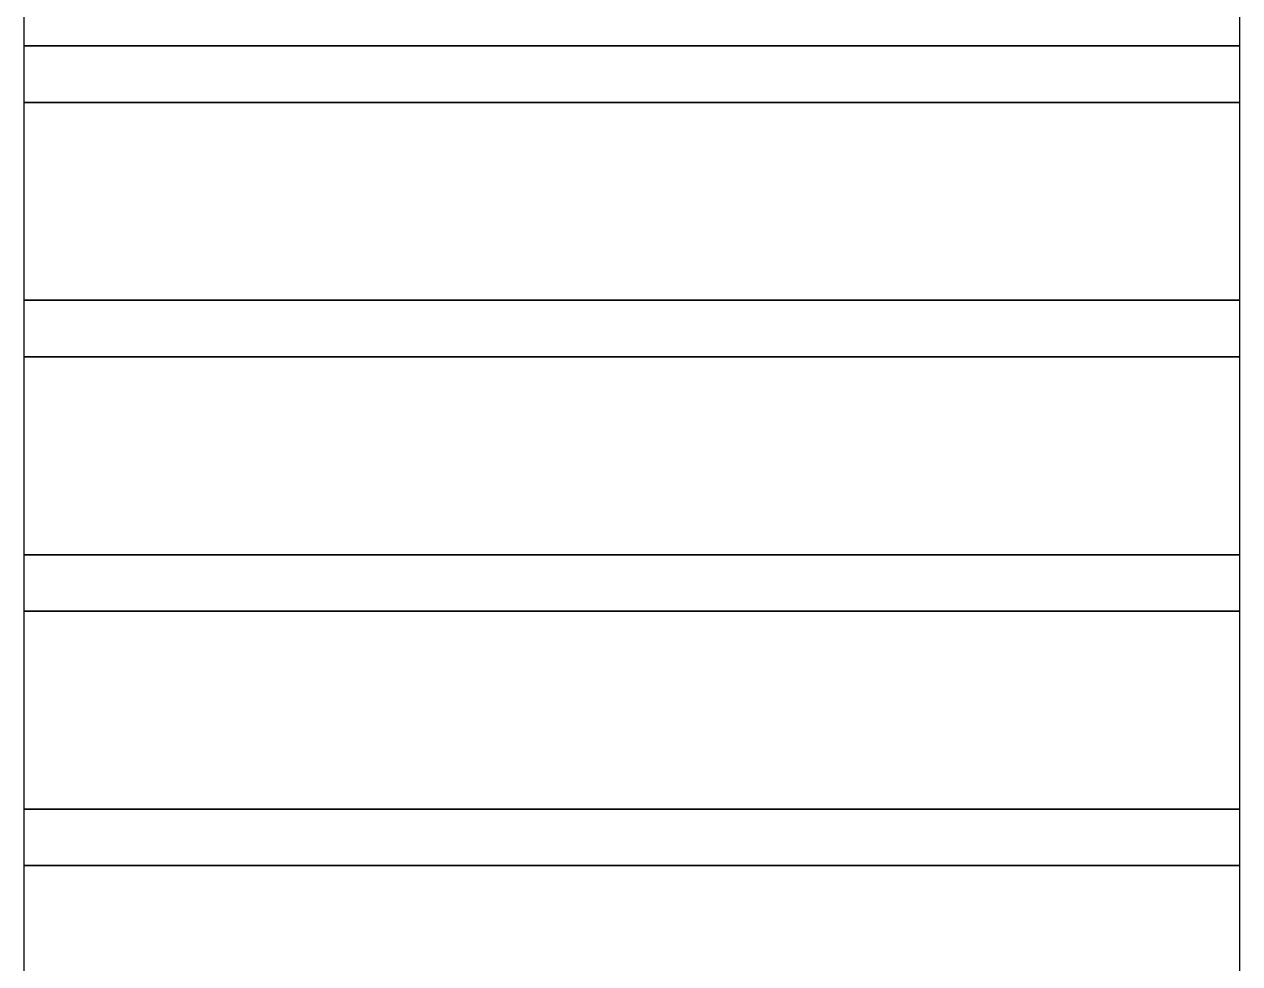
# Model space of a CAD drawing. Header units: millimetres. Extents: x 183355 to 194386, y -190559 to -183233.
# Drawn here: x 186102.2 to 186317.2, y -186574.2 to -186408.1 of the extents above; entities that cross this region are included whole.
import ezdxf

# ---------------------------------------------------------------- set-up
doc = ezdxf.new("R2010")
doc.units = ezdxf.units.MM
doc.header["$LTSCALE"] = 13
doc.layers.add('1', color=4, linetype='Continuous')
doc.layers.add('标注、文本', color=3, linetype='Continuous', lineweight=25)

# ---------------------------------------------------------------- blocks, each defined once
blk = doc.blocks.new('A$C43ED4F5E')
at = {"layer": '1', "ltscale": 5}
for p, q in [((1375, 33.71), (1375, 948.71)), ((1375, 33.71), (1375, 948.71)), ((1160, 103.71), (1160, 923.71)), ((1160, 103.71), (1160, 923.71)), ((1375, 788.71), (1160, 788.71)), ((1375, 788.71), (1160, 788.71)), ((1375, 788.71), (1160, 788.71)), ((1375, 788.71), (1160, 788.71)), ((1160, 788.71), (1375, 788.71)), ((1160, 788.71), (1375, 788.71)), ((1375, 788.71), (1160, 788.71)), ((1375, 788.71), (1160, 788.71)), ((1375, 788.71), (1160, 788.71)), ((1375, 788.71), (1160, 788.71)), ((1160, 788.71), (1375, 788.71)), ((1160, 788.71), (1375, 788.71)), ((1375, 788.71), (1160, 788.71)), ((1375, 788.71), (1160, 788.71)), ((1375, 788.71), (1160, 788.71)), ((1375, 788.71), (1160, 788.71)), ((1160, 788.71), (1375, 788.71)), ((1160, 788.71), (1375, 788.71)), ((1375, 788.71), (1160, 788.71)), ((1375, 788.71), (1160, 788.71)), ((1375, 788.71), (1160, 788.71)), ((1375, 788.71), (1160, 788.71)), ((1160, 788.71), (1375, 788.71)), ((1160, 788.71), (1375, 788.71)), ((1375, 788.71), (1160, 788.71)), ((1375, 788.71), (1160, 788.71)), ((1375, 788.71), (1160, 788.71)), ((1375, 788.71), (1160, 788.71)), ((1160, 788.71), (1375, 788.71)), ((1160, 788.71), (1375, 788.71)), ((1375, 788.71), (1160, 788.71)), ((1375, 788.71), (1160, 788.71)), ((1375, 788.71), (1160, 788.71)), ((1375, 788.71), (1160, 788.71)), ((1160, 788.71), (1375, 788.71)), ((1160, 788.71), (1375, 788.71)), ((1375, 788.71), (1160, 788.71)), ((1375, 788.71), (1160, 788.71)), ((1375, 788.71), (1160, 788.71)), ((1375, 788.71), (1160, 788.71)), ((1160, 788.71), (1375, 788.71)), ((1160, 788.71), (1375, 788.71)), ((1375, 788.71), (1160, 788.71)), ((1375, 788.71), (1160, 788.71)), ((1375, 788.71), (1160, 788.71)), ((1375, 788.71), (1160, 788.71)), ((1160, 788.71), (1375, 788.71)), ((1160, 788.71), (1375, 788.71)), ((1375, 778.71), (1160, 778.71)), ((1375, 778.71), (1160, 778.71)), ((1375, 778.71), (1160, 778.71)), ((1375, 778.71), (1160, 778.71)), ((1160, 778.71), (1375, 778.71)), ((1375, 778.71), (1160, 778.71)), ((1375, 778.71), (1160, 778.71)), ((1375, 778.71), (1160, 778.71)), ((1375, 778.71), (1160, 778.71)), ((1160, 778.71), (1375, 778.71)), ((1375, 778.71), (1160, 778.71)), ((1375, 778.71), (1160, 778.71)), ((1375, 778.71), (1160, 778.71)), ((1375, 778.71), (1160, 778.71)), ((1160, 778.71), (1375, 778.71)), ((1375, 778.71), (1160, 778.71)), ((1375, 778.71), (1160, 778.71)), ((1375, 778.71), (1160, 778.71)), ((1375, 778.71), (1160, 778.71)), ((1160, 778.71), (1375, 778.71)), ((1375, 778.71), (1160, 778.71)), ((1375, 778.71), (1160, 778.71)), ((1375, 778.71), (1160, 778.71)), ((1375, 778.71), (1160, 778.71)), ((1160, 778.71), (1375, 778.71)), ((1375, 778.71), (1160, 778.71)), ((1375, 778.71), (1160, 778.71)), ((1375, 778.71), (1160, 778.71)), ((1375, 778.71), (1160, 778.71)), ((1160, 778.71), (1375, 778.71)), ((1375, 778.71), (1160, 778.71)), ((1375, 778.71), (1160, 778.71)), ((1375, 778.71), (1160, 778.71)), ((1375, 778.71), (1160, 778.71)), ((1160, 778.71), (1375, 778.71)), ((1375, 778.71), (1160, 778.71)), ((1375, 778.71), (1160, 778.71)), ((1375, 778.71), (1160, 778.71)), ((1375, 778.71), (1160, 778.71)), ((1160, 778.71), (1375, 778.71)), ((1375, 743.71), (1160, 743.71)), ((1375, 743.71), (1160, 743.71)), ((1375, 743.71), (1160, 743.71)), ((1375, 743.71), (1160, 743.71)), ((1160, 743.71), (1375, 743.71)), ((1160, 743.71), (1375, 743.71)), ((1375, 743.71), (1160, 743.71)), ((1375, 743.71), (1160, 743.71)), ((1375, 743.71), (1160, 743.71)), ((1375, 743.71), (1160, 743.71)), ((1160, 743.71), (1375, 743.71)), ((1160, 743.71), (1375, 743.71)), ((1375, 743.71), (1160, 743.71)), ((1375, 743.71), (1160, 743.71)), ((1375, 743.71), (1160, 743.71)), ((1375, 743.71), (1160, 743.71)), ((1160, 743.71), (1375, 743.71)), ((1160, 743.71), (1375, 743.71)), ((1375, 743.71), (1160, 743.71)), ((1375, 743.71), (1160, 743.71)), ((1375, 743.71), (1160, 743.71)), ((1375, 743.71), (1160, 743.71)), ((1160, 743.71), (1375, 743.71)), ((1160, 743.71), (1375, 743.71)), ((1375, 733.71), (1160, 733.71)), ((1375, 733.71), (1160, 733.71)), ((1375, 733.71), (1160, 733.71)), ((1375, 733.71), (1160, 733.71)), ((1160, 733.71), (1375, 733.71)), ((1375, 733.71), (1160, 733.71)), ((1375, 733.71), (1160, 733.71)), ((1375, 733.71), (1160, 733.71)), ((1375, 733.71), (1160, 733.71)), ((1160, 733.71), (1375, 733.71)), ((1375, 733.71), (1160, 733.71)), ((1375, 733.71), (1160, 733.71)), ((1375, 733.71), (1160, 733.71)), ((1375, 733.71), (1160, 733.71)), ((1160, 733.71), (1375, 733.71)), ((1375, 733.71), (1160, 733.71)), ((1375, 733.71), (1160, 733.71)), ((1375, 733.71), (1160, 733.71)), ((1375, 733.71), (1160, 733.71)), ((1160, 733.71), (1375, 733.71)), ((1375, 698.71), (1160, 698.71)), ((1375, 698.71), (1160, 698.71)), ((1375, 698.71), (1160, 698.71)), ((1375, 698.71), (1160, 698.71)), ((1160, 698.71), (1375, 698.71)), ((1160, 698.71), (1375, 698.71)), ((1375, 698.71), (1160, 698.71)), ((1375, 698.71), (1160, 698.71)), ((1375, 698.71), (1160, 698.71)), ((1375, 698.71), (1160, 698.71)), ((1160, 698.71), (1375, 698.71)), ((1160, 698.71), (1375, 698.71)), ((1375, 698.71), (1160, 698.71)), ((1375, 698.71), (1160, 698.71)), ((1375, 698.71), (1160, 698.71)), ((1375, 698.71), (1160, 698.71)), ((1160, 698.71), (1375, 698.71)), ((1160, 698.71), (1375, 698.71)), ((1375, 698.71), (1160, 698.71)), ((1375, 698.71), (1160, 698.71)), ((1375, 698.71), (1160, 698.71)), ((1375, 698.71), (1160, 698.71)), ((1160, 698.71), (1375, 698.71)), ((1160, 698.71), (1375, 698.71)), ((1375, 688.71), (1160, 688.71)), ((1375, 688.71), (1160, 688.71)), ((1375, 688.71), (1160, 688.71)), ((1375, 688.71), (1160, 688.71)), ((1160, 688.71), (1375, 688.71)), ((1375, 688.71), (1160, 688.71)), ((1375, 688.71), (1160, 688.71)), ((1375, 688.71), (1160, 688.71)), ((1375, 688.71), (1160, 688.71)), ((1160, 688.71), (1375, 688.71)), ((1375, 688.71), (1160, 688.71)), ((1375, 688.71), (1160, 688.71)), ((1375, 688.71), (1160, 688.71)), ((1375, 688.71), (1160, 688.71)), ((1160, 688.71), (1375, 688.71)), ((1375, 688.71), (1160, 688.71)), ((1375, 688.71), (1160, 688.71)), ((1375, 688.71), (1160, 688.71)), ((1375, 688.71), (1160, 688.71)), ((1160, 688.71), (1375, 688.71)), ((1375, 653.71), (1160, 653.71)), ((1375, 653.71), (1160, 653.71)), ((1375, 653.71), (1160, 653.71)), ((1375, 653.71), (1160, 653.71)), ((1160, 653.71), (1375, 653.71)), ((1160, 653.71), (1375, 653.71)), ((1375, 653.71), (1160, 653.71)), ((1375, 653.71), (1160, 653.71)), ((1375, 653.71), (1160, 653.71)), ((1375, 653.71), (1160, 653.71)), ((1160, 653.71), (1375, 653.71)), ((1160, 653.71), (1375, 653.71)), ((1375, 653.71), (1160, 653.71)), ((1375, 653.71), (1160, 653.71)), ((1375, 653.71), (1160, 653.71)), ((1375, 653.71), (1160, 653.71)), ((1160, 653.71), (1375, 653.71)), ((1160, 653.71), (1375, 653.71)), ((1375, 653.71), (1160, 653.71)), ((1375, 653.71), (1160, 653.71)), ((1375, 653.71), (1160, 653.71)), ((1375, 653.71), (1160, 653.71)), ((1160, 653.71), (1375, 653.71)), ((1160, 653.71), (1375, 653.71)), ((1375, 643.71), (1160, 643.71)), ((1375, 643.71), (1160, 643.71)), ((1375, 643.71), (1160, 643.71)), ((1375, 643.71), (1160, 643.71)), ((1160, 643.71), (1375, 643.71)), ((1375, 643.71), (1160, 643.71)), ((1375, 643.71), (1160, 643.71)), ((1375, 643.71), (1160, 643.71)), ((1375, 643.71), (1160, 643.71)), ((1160, 643.71), (1375, 643.71)), ((1375, 643.71), (1160, 643.71)), ((1375, 643.71), (1160, 643.71)), ((1375, 643.71), (1160, 643.71)), ((1375, 643.71), (1160, 643.71)), ((1160, 643.71), (1375, 643.71)), ((1375, 643.71), (1160, 643.71)), ((1375, 643.71), (1160, 643.71)), ((1375, 643.71), (1160, 643.71)), ((1375, 643.71), (1160, 643.71)), ((1160, 643.71), (1375, 643.71))]:
    blk.add_line(p, q, dxfattribs=at)
at = {"layer": '标注、文本', "color": 4, "lineweight": 30}
for p, q in [((1375, 33.71), (1375, 948.71)), ((1375, 33.71), (1375, 948.71)), ((1160, 103.71), (1160, 923.71)), ((1160, 103.71), (1160, 923.71)), ((1375, 788.71), (1160, 788.71)), ((1375, 788.71), (1160, 788.71)), ((1375, 788.71), (1160, 788.71)), ((1375, 788.71), (1160, 788.71)), ((1160, 788.71), (1375, 788.71)), ((1160, 788.71), (1375, 788.71)), ((1375, 788.71), (1160, 788.71)), ((1375, 788.71), (1160, 788.71)), ((1375, 788.71), (1160, 788.71)), ((1375, 788.71), (1160, 788.71)), ((1160, 788.71), (1375, 788.71)), ((1160, 788.71), (1375, 788.71)), ((1375, 788.71), (1160, 788.71)), ((1375, 788.71), (1160, 788.71)), ((1375, 788.71), (1160, 788.71)), ((1375, 788.71), (1160, 788.71)), ((1160, 788.71), (1375, 788.71)), ((1160, 788.71), (1375, 788.71)), ((1375, 788.71), (1160, 788.71)), ((1375, 788.71), (1160, 788.71)), ((1375, 788.71), (1160, 788.71)), ((1375, 788.71), (1160, 788.71)), ((1160, 788.71), (1375, 788.71)), ((1160, 788.71), (1375, 788.71)), ((1375, 788.71), (1160, 788.71)), ((1375, 788.71), (1160, 788.71)), ((1375, 788.71), (1160, 788.71)), ((1375, 788.71), (1160, 788.71)), ((1160, 788.71), (1375, 788.71)), ((1160, 788.71), (1375, 788.71)), ((1375, 788.71), (1160, 788.71)), ((1375, 788.71), (1160, 788.71)), ((1375, 788.71), (1160, 788.71)), ((1375, 788.71), (1160, 788.71)), ((1160, 788.71), (1375, 788.71)), ((1160, 788.71), (1375, 788.71)), ((1375, 788.71), (1160, 788.71)), ((1375, 788.71), (1160, 788.71)), ((1375, 788.71), (1160, 788.71)), ((1375, 788.71), (1160, 788.71)), ((1160, 788.71), (1375, 788.71)), ((1160, 788.71), (1375, 788.71)), ((1375, 788.71), (1160, 788.71)), ((1375, 788.71), (1160, 788.71)), ((1375, 788.71), (1160, 788.71)), ((1375, 788.71), (1160, 788.71)), ((1160, 788.71), (1375, 788.71)), ((1160, 788.71), (1375, 788.71)), ((1375, 778.71), (1160, 778.71)), ((1375, 778.71), (1160, 778.71)), ((1375, 778.71), (1160, 778.71)), ((1375, 778.71), (1160, 778.71)), ((1160, 778.71), (1375, 778.71)), ((1375, 778.71), (1160, 778.71)), ((1375, 778.71), (1160, 778.71)), ((1375, 778.71), (1160, 778.71)), ((1375, 778.71), (1160, 778.71)), ((1160, 778.71), (1375, 778.71)), ((1375, 778.71), (1160, 778.71)), ((1375, 778.71), (1160, 778.71)), ((1375, 778.71), (1160, 778.71)), ((1375, 778.71), (1160, 778.71)), ((1160, 778.71), (1375, 778.71)), ((1375, 778.71), (1160, 778.71)), ((1375, 778.71), (1160, 778.71)), ((1375, 778.71), (1160, 778.71)), ((1375, 778.71), (1160, 778.71)), ((1160, 778.71), (1375, 778.71)), ((1375, 778.71), (1160, 778.71)), ((1375, 778.71), (1160, 778.71)), ((1375, 778.71), (1160, 778.71)), ((1375, 778.71), (1160, 778.71)), ((1160, 778.71), (1375, 778.71)), ((1375, 778.71), (1160, 778.71)), ((1375, 778.71), (1160, 778.71)), ((1375, 778.71), (1160, 778.71)), ((1375, 778.71), (1160, 778.71)), ((1160, 778.71), (1375, 778.71)), ((1375, 778.71), (1160, 778.71)), ((1375, 778.71), (1160, 778.71)), ((1375, 778.71), (1160, 778.71)), ((1375, 778.71), (1160, 778.71)), ((1160, 778.71), (1375, 778.71)), ((1375, 778.71), (1160, 778.71)), ((1375, 778.71), (1160, 778.71)), ((1375, 778.71), (1160, 778.71)), ((1375, 778.71), (1160, 778.71)), ((1160, 778.71), (1375, 778.71)), ((1375, 743.71), (1160, 743.71)), ((1375, 743.71), (1160, 743.71)), ((1375, 743.71), (1160, 743.71)), ((1375, 743.71), (1160, 743.71)), ((1160, 743.71), (1375, 743.71)), ((1160, 743.71), (1375, 743.71)), ((1375, 743.71), (1160, 743.71)), ((1375, 743.71), (1160, 743.71)), ((1375, 743.71), (1160, 743.71)), ((1375, 743.71), (1160, 743.71)), ((1160, 743.71), (1375, 743.71)), ((1160, 743.71), (1375, 743.71)), ((1375, 743.71), (1160, 743.71)), ((1375, 743.71), (1160, 743.71)), ((1375, 743.71), (1160, 743.71)), ((1375, 743.71), (1160, 743.71)), ((1160, 743.71), (1375, 743.71)), ((1160, 743.71), (1375, 743.71)), ((1375, 743.71), (1160, 743.71)), ((1375, 743.71), (1160, 743.71)), ((1375, 743.71), (1160, 743.71)), ((1375, 743.71), (1160, 743.71)), ((1160, 743.71), (1375, 743.71)), ((1160, 743.71), (1375, 743.71)), ((1375, 733.71), (1160, 733.71)), ((1375, 733.71), (1160, 733.71)), ((1375, 733.71), (1160, 733.71)), ((1375, 733.71), (1160, 733.71)), ((1160, 733.71), (1375, 733.71)), ((1375, 733.71), (1160, 733.71)), ((1375, 733.71), (1160, 733.71)), ((1375, 733.71), (1160, 733.71)), ((1375, 733.71), (1160, 733.71)), ((1160, 733.71), (1375, 733.71)), ((1375, 733.71), (1160, 733.71)), ((1375, 733.71), (1160, 733.71)), ((1375, 733.71), (1160, 733.71)), ((1375, 733.71), (1160, 733.71)), ((1160, 733.71), (1375, 733.71)), ((1375, 733.71), (1160, 733.71)), ((1375, 733.71), (1160, 733.71)), ((1375, 733.71), (1160, 733.71)), ((1375, 733.71), (1160, 733.71)), ((1160, 733.71), (1375, 733.71)), ((1375, 698.71), (1160, 698.71)), ((1375, 698.71), (1160, 698.71)), ((1375, 698.71), (1160, 698.71)), ((1375, 698.71), (1160, 698.71)), ((1160, 698.71), (1375, 698.71)), ((1160, 698.71), (1375, 698.71)), ((1375, 698.71), (1160, 698.71)), ((1375, 698.71), (1160, 698.71)), ((1375, 698.71), (1160, 698.71)), ((1375, 698.71), (1160, 698.71)), ((1160, 698.71), (1375, 698.71)), ((1160, 698.71), (1375, 698.71)), ((1375, 698.71), (1160, 698.71)), ((1375, 698.71), (1160, 698.71)), ((1375, 698.71), (1160, 698.71)), ((1375, 698.71), (1160, 698.71)), ((1160, 698.71), (1375, 698.71)), ((1160, 698.71), (1375, 698.71)), ((1375, 698.71), (1160, 698.71)), ((1375, 698.71), (1160, 698.71)), ((1375, 698.71), (1160, 698.71)), ((1375, 698.71), (1160, 698.71)), ((1160, 698.71), (1375, 698.71)), ((1160, 698.71), (1375, 698.71)), ((1375, 688.71), (1160, 688.71)), ((1375, 688.71), (1160, 688.71)), ((1375, 688.71), (1160, 688.71)), ((1375, 688.71), (1160, 688.71)), ((1160, 688.71), (1375, 688.71)), ((1375, 688.71), (1160, 688.71)), ((1375, 688.71), (1160, 688.71)), ((1375, 688.71), (1160, 688.71)), ((1375, 688.71), (1160, 688.71)), ((1160, 688.71), (1375, 688.71)), ((1375, 688.71), (1160, 688.71)), ((1375, 688.71), (1160, 688.71)), ((1375, 688.71), (1160, 688.71)), ((1375, 688.71), (1160, 688.71)), ((1160, 688.71), (1375, 688.71)), ((1375, 688.71), (1160, 688.71)), ((1375, 688.71), (1160, 688.71)), ((1375, 688.71), (1160, 688.71)), ((1375, 688.71), (1160, 688.71)), ((1160, 688.71), (1375, 688.71)), ((1375, 653.71), (1160, 653.71)), ((1375, 653.71), (1160, 653.71)), ((1375, 653.71), (1160, 653.71)), ((1375, 653.71), (1160, 653.71)), ((1160, 653.71), (1375, 653.71)), ((1160, 653.71), (1375, 653.71)), ((1375, 653.71), (1160, 653.71)), ((1375, 653.71), (1160, 653.71)), ((1375, 653.71), (1160, 653.71)), ((1375, 653.71), (1160, 653.71)), ((1160, 653.71), (1375, 653.71)), ((1160, 653.71), (1375, 653.71)), ((1375, 653.71), (1160, 653.71)), ((1375, 653.71), (1160, 653.71)), ((1375, 653.71), (1160, 653.71)), ((1375, 653.71), (1160, 653.71)), ((1160, 653.71), (1375, 653.71)), ((1160, 653.71), (1375, 653.71)), ((1375, 653.71), (1160, 653.71)), ((1375, 653.71), (1160, 653.71)), ((1375, 653.71), (1160, 653.71)), ((1375, 653.71), (1160, 653.71)), ((1160, 653.71), (1375, 653.71)), ((1160, 653.71), (1375, 653.71)), ((1375, 643.71), (1160, 643.71)), ((1375, 643.71), (1160, 643.71)), ((1375, 643.71), (1160, 643.71)), ((1375, 643.71), (1160, 643.71)), ((1160, 643.71), (1375, 643.71)), ((1375, 643.71), (1160, 643.71)), ((1375, 643.71), (1160, 643.71)), ((1375, 643.71), (1160, 643.71)), ((1375, 643.71), (1160, 643.71)), ((1160, 643.71), (1375, 643.71)), ((1375, 643.71), (1160, 643.71)), ((1375, 643.71), (1160, 643.71)), ((1375, 643.71), (1160, 643.71)), ((1375, 643.71), (1160, 643.71)), ((1160, 643.71), (1375, 643.71)), ((1375, 643.71), (1160, 643.71)), ((1375, 643.71), (1160, 643.71)), ((1375, 643.71), (1160, 643.71)), ((1375, 643.71), (1160, 643.71)), ((1160, 643.71), (1375, 643.71))]:
    blk.add_line(p, q, dxfattribs=at)

msp = doc.modelspace()

# ---------------------------------------------------------------- block references
at = {"layer": '标注、文本'}
msp.add_blockref('A$C43ED4F5E', (184942.215, -187200.597), dxfattribs=at)

doc.saveas('drawing.dxf')
